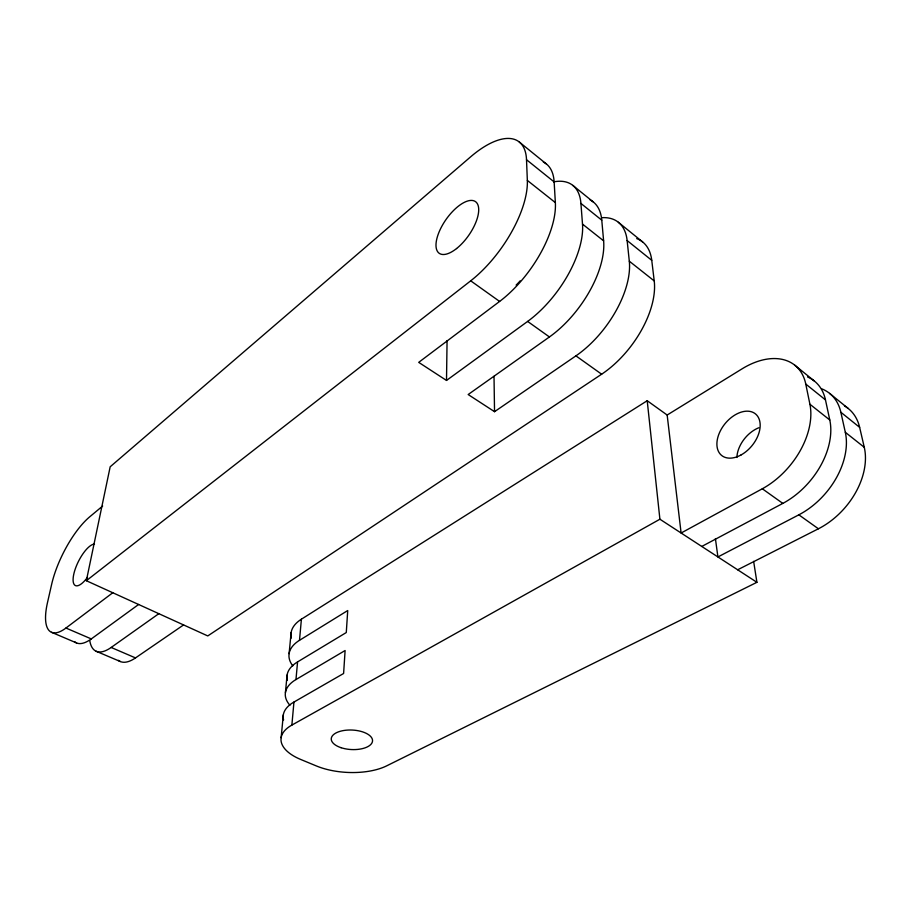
<?xml version="1.0" encoding="UTF-8"?>
<svg xmlns="http://www.w3.org/2000/svg" width="911" height="911" viewBox="0 0 911 911"><rect width="100%" height="100%" fill="white"/><g stroke="black" fill="none" stroke-linecap="round" stroke-linejoin="round"><path stroke-width="1.37" d="M543.332 162.067A78.221 35.768 -54.2 0 1 554.139 181.915L555.357 202.606A79.132 36.861 -54.4 0 1 499.615 301.439L418.707 362.362L446.504 380.445L447.073 340.623M753.636 561.358L756.916 582.311L386.719 765.832A51.084 23.834 2.9 0 1 316.368 765.946L300.676 759.444A51.517 24.198 3.3 0 1 291.873 725.088L293.946 702.051L343.606 673.491L345.11 650.522L295.973 679.549A50.356 25.007 3.4 0 0 289.926 705.239M295.973 679.549L297.567 661.91L346.282 632.541L347.729 610.541L299.503 640.308A49.353 25.645 3.5 0 0 292.807 665.85M299.503 640.308L301.404 619.195L647.209 400.726L667.159 415.029L681.109 533.015L762.313 488.774A68.006 44.662 -50.3 0 0 809.913 404.245L805.768 384.066A67.357 43.512 -50 0 0 742.169 368.784L667.159 415.029M281.146 737.671L283.31 714.85M285.428 692.542L287.079 675.062M289.106 653.654L291.099 632.701M636.732 238.614A73.985 39.275 -52.9 0 1 651.752 260.33L654.223 280.918A74.793 40.403 -53.1 0 1 601.647 374.205L207.765 635.935L86.351 580.717L110.174 466.796L470.634 156.84A79.428 34.664 -54.6 0 1 526.512 159.71L554.139 181.915M102.658 506.038L89.836 516.719A56.846 19.621 -63.4 0 0 51.642 584.361L47.474 602.661A57.53 19.996 -63.6 0 0 65.945 628.032L91.294 638.918L138.609 604.483M86.351 580.717L470.702 280.827A80.362 35.734 -54.8 0 0 527.344 180.412L526.512 159.71M65.945 628.032L112.793 592.742M446.504 380.445L527.628 321.424A77.936 37.898 -54.1 0 0 582.505 224.106L580.922 203.426A77.059 36.793 -53.9 0 0 553.899 181.824M89.768 640.558A56.391 21.283 -63.9 0 0 111.153 647.459L158.821 613.684M590.112 199.942A76.16 37.556 -53.6 0 1 601.772 220.177L603.617 240.834A77.014 38.672 -53.8 0 1 549.424 336.956L468.163 394.531L494.536 411.681L575.923 355.859A75.886 39.572 -53.5 0 0 629.307 261.184L627.132 240.55A75.055 38.444 -53.3 0 0 602.49 217.649M118.328 660.338A55.776 21.944 -64.1 0 0 135.5 657.913L183.578 624.935M291.873 725.088L659.906 519.224L756.916 582.311M701.766 546.452L782.822 503.396A67.152 45.083 -49.8 0 0 829.784 419.994L825.468 399.883A66.514 43.933 -49.5 0 0 807.533 376.949M821.654 388.792A65.854 44.252 -49.1 0 1 840.853 412.25L845.317 432.292A66.48 45.391 -49.4 0 1 798.845 514.829L717.914 556.951L715.408 538.617M737.659 569.785L818.408 528.779A65.66 45.744 -48.9 0 0 864.277 447.312L859.642 427.35A65.057 44.616 -48.6 0 0 844.451 405.885M51.506 632.28L76.558 642.927M96.202 651.274L120.286 661.511M111.153 647.459L135.5 657.913M470.702 280.827L499.615 301.439M527.628 321.424L549.424 336.956M575.923 355.859L601.647 374.205M762.313 488.774L782.822 503.396M798.845 514.829L818.408 528.779M527.344 180.412L555.357 202.606M582.505 224.106L603.617 240.834M629.307 261.184L654.223 280.918M809.913 404.245L829.784 419.994M845.317 432.292L864.277 447.312M580.922 203.426L601.772 220.177M627.132 240.55L651.752 260.33M805.768 384.066L825.468 399.883M840.853 412.25L859.642 427.35M519.259 142.002L546.452 164.026M572.825 185.4L593.368 202.037M618.364 222.284L642.642 241.95M794.87 365.254L814.377 381.06M829.614 393.404L848.243 408.492M647.209 400.726L659.906 519.224M494.013 376.311L494.536 411.681M91.294 638.918A56.892 20.725 -63.8 0 1 74.725 641.799M520.158 280.85A30.632 14.69 -54.4 0 1 516.116 285.063M87.57 577.21A22.991 8.017 -63.4 0 1 73.711 574.511A22.991 8.017 -63.4 0 1 94.482 544.095M291.304 638.076A48.807 25.963 3.6 0 1 301.404 619.195M287.318 680.301A49.9 25.292 3.4 0 1 297.567 661.91M283.583 719.941A50.936 24.62 3.3 0 1 293.946 702.051M736.885 457.47A26.453 17.56 -50.4 0 1 758.783 427.76M456.57 248.544A31.566 13.836 -55 0 0 476.202 202.219A31.566 13.836 -55 0 0 439.25 231.61A31.566 13.836 -55 0 0 456.57 248.544M741.053 454.953A26.783 17.389 -50.8 0 0 755.891 414.266A26.783 17.389 -50.8 0 0 718.665 434.763A26.783 17.389 -50.8 0 0 741.053 454.953M341.09 747.703A20.668 9.759 2.9 0 0 372.542 740.871A20.668 9.759 2.9 0 0 342.069 730.827A20.668 9.759 2.9 0 0 341.09 747.703"/></g></svg>
